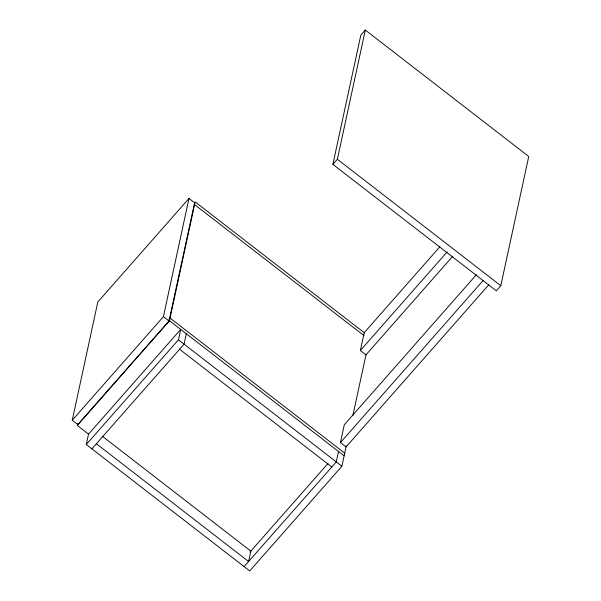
<?xml version="1.0" encoding="UTF-8"?>
<svg xmlns="http://www.w3.org/2000/svg" width="601" height="601" viewBox="0 0 601 601"><rect width="100%" height="100%" fill="white"/><g stroke="black" fill="none" stroke-linecap="round" stroke-linejoin="round"><path stroke-width="0.9" d="M72.255 420.227L97.813 302.002L188.984 198.428L194.596 202.77L169.039 320.994L77.867 424.569L72.255 420.227L163.419 316.652L188.984 198.428M88.407 434.02L77.304 425.433L77.694 423.645M86.289 444.515L88.535 434.117L180.698 329.416L178.452 339.805L86.289 444.515L249.723 570.95L341.886 466.248L346.296 445.852M77.304 425.433L169.467 320.724L195.16 201.906L364.642 333.022M186.31 333.758L184.064 344.155L91.9 448.857M332.886 164.358L360.825 35.143L365.31 30.05L528.745 156.485L500.806 285.7L496.328 290.794L332.886 164.358L337.371 159.265L365.31 30.05M338.521 451.509L336.275 461.899L244.111 566.608M488.718 284.874L346.063 446.941L340.444 442.591L344.298 424.772L476.413 274.687M452.801 256.206L365.971 354.853L360.36 350.511L364.214 332.691L439.879 246.726M352.825 415.659L366.084 354.35M168.926 319.326L170.045 318.049L344.711 453.177M360.36 350.511L447.189 251.864M340.444 442.591L483.099 280.532M250.069 551.996L328.003 463.454M337.371 159.265L500.806 285.7M194.581 204.58L364.063 335.696M169.467 320.724L344.133 455.851M163.419 316.652L169.039 320.994M178.452 339.805L341.886 466.248M179.579 349.249L331.79 467M102.343 436.236L250.842 551.117L248.589 561.514L96.385 443.763"/></g></svg>
